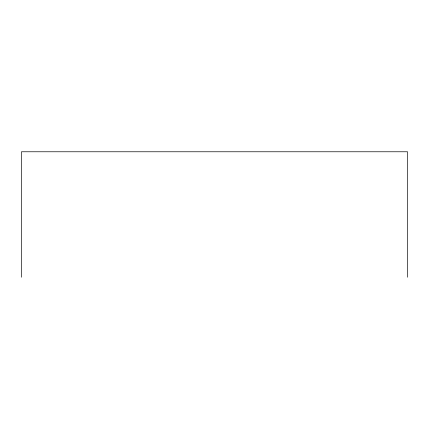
<?xml version="1.0" encoding="UTF-8"?>
<svg xmlns="http://www.w3.org/2000/svg" width="429" height="429" viewBox="0 0 429 429"><rect width="100%" height="100%" fill="white"/><g stroke="black" fill="none" stroke-linecap="round" stroke-linejoin="round"><path stroke-width="0.64" d="M407.55 277.231L407.55 151.769L21.45 151.769L21.45 277.231"/></g></svg>
